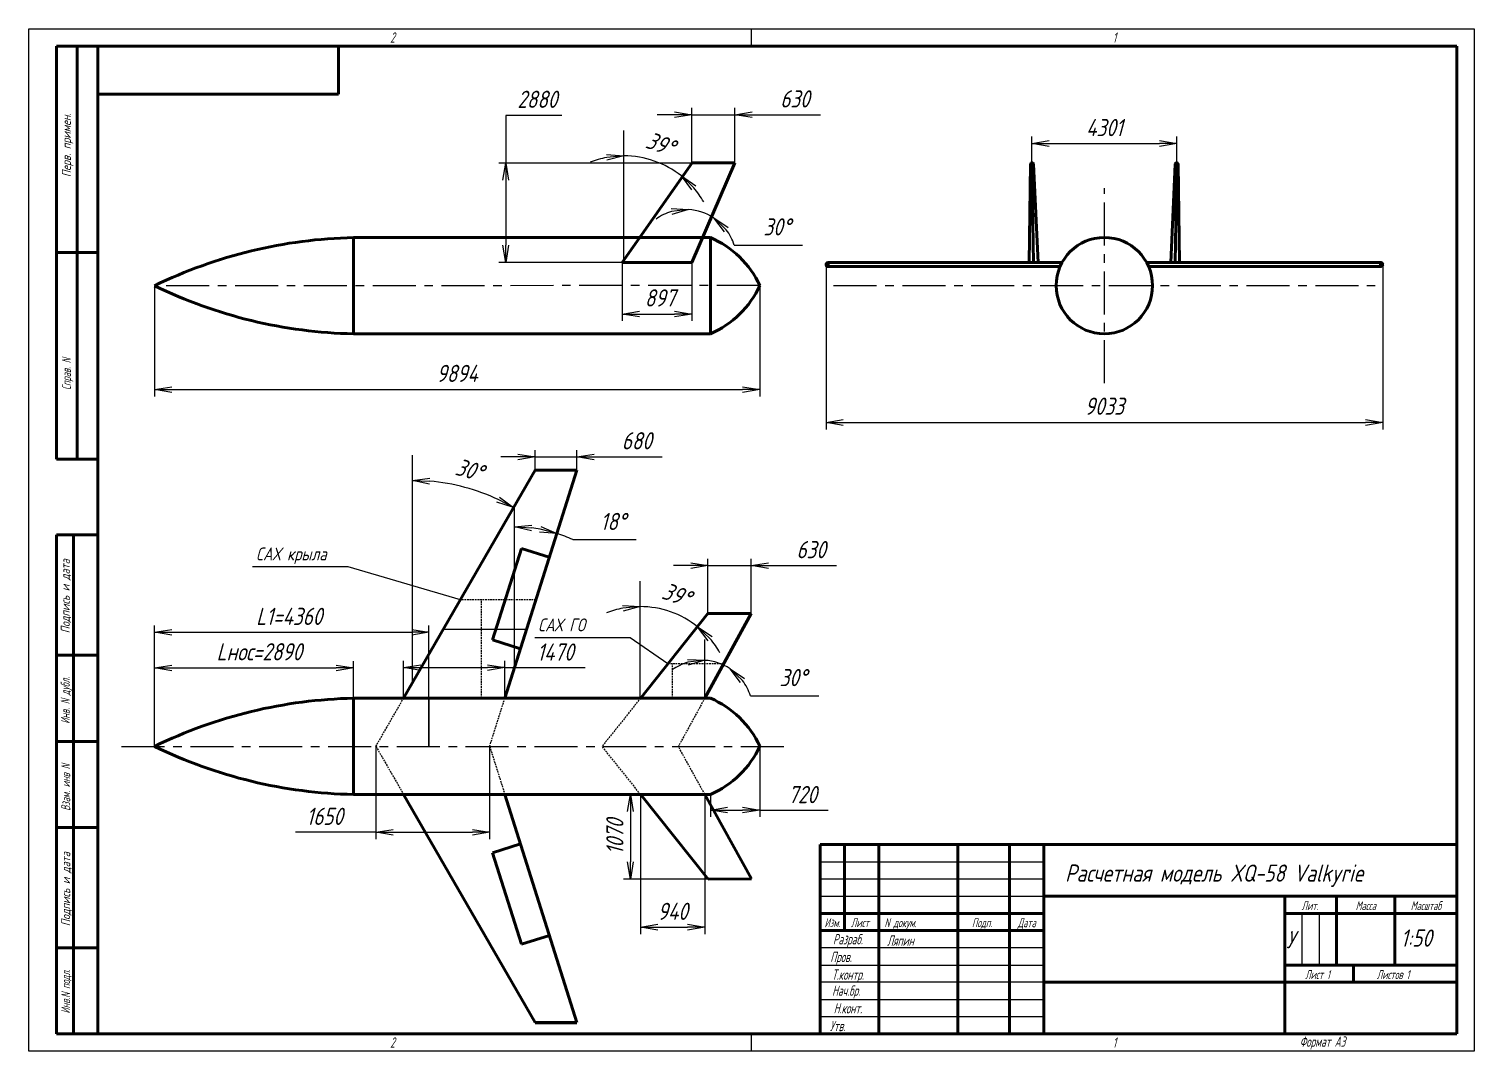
# Model space of a CAD drawing. Header units: millimetres. Extents: x -985956116104 to 1932156, y -552630487266 to 633586.
# Drawn here: x 6692.7 to 7112.7, y 37982.3 to 38279.3 of the extents above; entities that cross this region are included whole.
import ezdxf
from ezdxf.enums import TextEntityAlignment as Align

# ---------------------------------------------------------------- set-up
doc = ezdxf.new("R2010")
doc.units = ezdxf.units.MM
doc.linetypes.add('CENTER', pattern=[2, 1.25, -0.25, 0.25, -0.25])
doc.linetypes.add('DASHED', pattern=[0.75, 0.5, -0.25])
for name, color, linetype, lineweight in [('_axes (Оси)', 6, 'CENTER', 30), ('_basic (Основной)', 4, 'Continuous', 60), ('_contour (Тонкий)', 7, 'Continuous', 30), ('_invisible (Невидимый)', 1, 'DASHED', 30), ('_remote (Тонкий)', 9, 'Continuous', 30), ('_secant (Поверхности)', 2, 'Continuous', 30), ('_text (Надписи)', 2, 'Continuous', 30)]:
    doc.layers.add(name, color=color, linetype=linetype, lineweight=lineweight)
doc.styles.add('ESKD', font='eskd.shx', dxfattribs={"oblique": 15, "height": 5})
doc.dimstyles.new('ESKD', dxfattribs={"dimtxt": 5, "dimasz": 5, "dimexe": 2, "dimexo": 0, "dimgap": 2, "dimtad": 1, "dimtoh": 1, "dimzin": 12, "dimdsep": 46, "dimtxsty": 'ESKD', "dimblk1": 'OPEN', "dimblk2": 'OPEN', "dimsah": 1, "dimcen": 5, "dimclrd": 256, "dimclre": 256, "dimclrt": 2, "dimadec": 0, "dimazin": 0, "dimtfac": 1, "dimtmove": 0, "dimatfit": 3, "dimldrblk": 'OPEN', "dimfxl": 1, "dimtolj": 1, "dimtzin": 12, "dimlwd": -1, "dimlwe": -1, "dimarcsym": 0})

# ---------------------------------------------------------------- blocks, each defined once
blk = doc.blocks.new('_OPEN')
at = {"color": 0, "linetype": 'ByBlock'}
for p, q in [((-1, 0.167), (0, 0)), ((0, 0), (-1, -0.167)), ((0, 0), (-1, 0))]:
    blk.add_line(p, q, dxfattribs=at)
blk = doc.blocks.new('*D405')
at = {"layer": '_contour (Тонкий)', "transparency": 16777216}
blk.add_arc((6804.12, 38089.31), 58.82, 64.896, 85.128, dxfattribs=at)
at = {"layer": 'Defpoints', "color": 0, "transparency": 16777216}
for p in [(6804.12, 38155.51), (6839.79, 38151.16), (6824.22, 38144.59), (6804.12, 38089.31), (6804.12, 38089.31)]:
    blk.add_point(p, dxfattribs=at)
at = {"layer": '_contour (Тонкий)', "transparency": 16777216, "xscale": 5, "yscale": 5, "zscale": 5}
for p, rotation in [((6804.12, 38148.13), 177.5640211881401), ((6833.51, 38140.26), 332.4600362894464)]:
    blk.add_blockref('_OPEN', p, dxfattribs=dict(at, rotation=rotation))
at = {"layer": '_contour (Тонкий)', "color": 2, "transparency": 16777216, "insert": (6820.7, 38151.24), "char_height": 5, "attachment_point": 5, "rotation": 345.012, "style": 'ESKD'}
blk.add_mtext('\\A1;30%%d', dxfattribs=at)
blk = doc.blocks.new('*D406')
at = {"layer": '_contour (Тонкий)', "transparency": 16777216}
for start, end in [(100.6891, 111.3783), (51.4388, 90), (30.0605, 40.7497)]:
    blk.add_arc((6870.27, 38084.64), 26.84, start, end, dxfattribs=at)
at = {"layer": 'Defpoints', "color": 0, "transparency": 16777216}
for p in [(6870.27, 38113.69), (6881.91, 38108.82), (6890, 38109.39), (6870.27, 38084.64), (6870.27, 38084.64)]:
    blk.add_point(p, dxfattribs=at)
at = {"layer": '_contour (Тонкий)', "transparency": 16777216, "xscale": 5, "yscale": 5, "zscale": 5}
for p, rotation in [((6870.27, 38111.48), 5.344566471397284), ((6887, 38105.62), 136.0942244952415)]:
    blk.add_blockref('_OPEN', p, dxfattribs=dict(at, rotation=rotation))
at = {"layer": '_contour (Тонкий)', "color": 2, "transparency": 16777216, "insert": (6880.88, 38114.97), "char_height": 5, "attachment_point": 5, "rotation": 340.7194, "style": 'ESKD'}
blk.add_mtext('\\A1;39%%d', dxfattribs=at)
blk = doc.blocks.new('*D407')
at = {"layer": '_contour (Тонкий)', "transparency": 16777216}
for p, q in [((6833.81, 38130.77), (6833.81, 38136.63)), ((6850.75, 38130.95), (6869.11, 38130.95))]:
    blk.add_line(p, q, dxfattribs=at)
for start, end in [(79.5166, 82.9678), (65.4522, 72.4844)]:
    blk.add_arc((6833.81, 38093.87), 40.76, start, end, dxfattribs=at)
at = {"layer": 'Defpoints', "color": 0, "transparency": 16777216}
for p in [(6851.89, 38151.16), (6837.96, 38134.42), (6833.81, 38130.77), (6833.81, 38093.87), (6833.81, 38093.87)]:
    blk.add_point(p, dxfattribs=at)
at = {"layer": '_contour (Тонкий)', "transparency": 16777216, "xscale": 5, "yscale": 5, "zscale": 5}
for p, rotation in [((6833.81, 38134.63), 176.4839046291525), ((6846.08, 38132.74), 346.0004672511628)]:
    blk.add_blockref('_OPEN', p, dxfattribs=dict(at, rotation=rotation))
at = {"layer": '_contour (Тонкий)', "color": 2, "transparency": 16777216, "insert": (6862.43, 38136.22), "char_height": 5, "attachment_point": 5, "style": 'ESKD'}
blk.add_mtext('\\A1;18%%d', dxfattribs=at)
blk = doc.blocks.new('*D408')
at = {"layer": '_contour (Тонкий)', "transparency": 16777216}
blk.add_line((6902.33, 38085.55), (6922.19, 38085.55), dxfattribs=at)
for start, end in [(106.2907, 125.8144), (56.4111, 86.767), (17.3637, 36.8874)]:
    blk.add_arc((6888.26, 38081.15), 14.74, start, end, dxfattribs=at)
at = {"layer": 'Defpoints', "color": 0, "transparency": 16777216}
for p in [(6901.75, 38101.47), (6889.09, 38095.88), (6891.66, 38095.5), (6888.26, 38081.15), (6888.26, 38081.15)]:
    blk.add_point(p, dxfattribs=at)
at = {"layer": '_contour (Тонкий)', "transparency": 16777216, "xscale": 5, "yscale": 5, "zscale": 5}
for p, rotation in [((6889.09, 38095.88), 6.52887703789437), ((6896.41, 38093.44), 136.6492357375748)]:
    blk.add_blockref('_OPEN', p, dxfattribs=dict(at, rotation=rotation))
at = {"layer": '_contour (Тонкий)', "color": 2, "transparency": 16777216, "insert": (6914.76, 38090.85), "char_height": 5, "attachment_point": 5, "style": 'ESKD'}
blk.add_mtext('\\A1;30%%d', dxfattribs=at)
blk = doc.blocks.new('*D409')
at = {"layer": '_contour (Тонкий)', "transparency": 16777216}
for p, q in [((6834.79, 38154.98), (6829.79, 38154.98)), ((6839.79, 38151.16), (6839.79, 38156.98)), ((6839.79, 38154.98), (6851.89, 38154.98)), ((6851.89, 38151.16), (6851.89, 38156.98)), ((6856.89, 38154.98), (6876.73, 38154.98))]:
    blk.add_line(p, q, dxfattribs=at)
at = {"layer": 'Defpoints', "color": 0, "transparency": 16777216}
for p in [(6851.89, 38154.98), (6839.79, 38151.16), (6851.89, 38151.16)]:
    blk.add_point(p, dxfattribs=at)
at = {"layer": '_contour (Тонкий)', "transparency": 16777216, "xscale": 5, "yscale": 5, "zscale": 5}
blk.add_blockref('_OPEN', (6839.79, 38154.98), dxfattribs=at)
at = {"layer": '_contour (Тонкий)', "transparency": 16777216, "xscale": 5, "yscale": 5, "zscale": 5, "rotation": 180}
blk.add_blockref('_OPEN', (6851.89, 38154.98), dxfattribs=at)
at = {"layer": '_contour (Тонкий)', "color": 2, "transparency": 16777216, "insert": (6869.31, 38159.66), "char_height": 5, "attachment_point": 5, "style": 'ESKD'}
blk.add_mtext('\\A1;680', dxfattribs=at)
blk = doc.blocks.new('*D410')
at = {"layer": '_contour (Тонкий)', "transparency": 16777216}
for p, q in [((6729.15, 38070.87), (6729.15, 38106.01)), ((6734.15, 38104.01), (6803.91, 38104.01)), ((6808.91, 38070.87), (6808.91, 38106.01))]:
    blk.add_line(p, q, dxfattribs=at)
at = {"layer": 'Defpoints', "color": 0, "transparency": 16777216}
for p in [(6808.91, 38104.01), (6729.15, 38070.87), (6808.91, 38070.87)]:
    blk.add_point(p, dxfattribs=at)
at = {"layer": '_contour (Тонкий)', "transparency": 16777216, "xscale": 5, "yscale": 5, "zscale": 5, "rotation": 180}
blk.add_blockref('_OPEN', (6729.15, 38104.01), dxfattribs=at)
at = {"layer": '_contour (Тонкий)', "transparency": 16777216, "xscale": 5, "yscale": 5, "zscale": 5}
blk.add_blockref('_OPEN', (6808.91, 38104.01), dxfattribs=at)
at = {"layer": '_contour (Тонкий)', "color": 2, "transparency": 16777216, "insert": (6768.29, 38108.64), "char_height": 5, "attachment_point": 5, "style": 'ESKD'}
blk.add_mtext('\\A1;L1=4360', dxfattribs=at)
blk = doc.blocks.new('*D411')
at = {"layer": '_contour (Тонкий)', "transparency": 16777216}
for p, q in [((6729.15, 38070.87), (6729.15, 38095.65)), ((6786.99, 38070.87), (6786.99, 38095.65)), ((6734.15, 38093.65), (6781.99, 38093.65))]:
    blk.add_line(p, q, dxfattribs=at)
at = {"layer": 'Defpoints', "color": 0, "transparency": 16777216}
for p in [(6786.99, 38093.65), (6729.15, 38070.87), (6786.99, 38070.87)]:
    blk.add_point(p, dxfattribs=at)
at = {"layer": '_contour (Тонкий)', "transparency": 16777216, "xscale": 5, "yscale": 5, "zscale": 5, "rotation": 180}
blk.add_blockref('_OPEN', (6729.15, 38093.65), dxfattribs=at)
at = {"layer": '_contour (Тонкий)', "transparency": 16777216, "xscale": 5, "yscale": 5, "zscale": 5}
blk.add_blockref('_OPEN', (6786.99, 38093.65), dxfattribs=at)
at = {"layer": '_contour (Тонкий)', "color": 2, "transparency": 16777216, "insert": (6759.61, 38098.36), "char_height": 5, "attachment_point": 5, "style": 'ESKD'}
blk.add_mtext('\\A1;Lнос=2890', dxfattribs=at)
blk = doc.blocks.new('*D412')
at = {"layer": '_contour (Тонкий)', "transparency": 16777216}
for p, q in [((6793.5, 38070.87), (6793.5, 38043.93)), ((6826.55, 38070.9), (6826.55, 38043.93)), ((6793.5, 38045.93), (6770.16, 38045.93)), ((6798.5, 38045.93), (6821.55, 38045.93))]:
    blk.add_line(p, q, dxfattribs=at)
at = {"layer": 'Defpoints', "color": 0, "transparency": 16777216}
for p in [(6793.5, 38070.87), (6826.55, 38070.9), (6826.55, 38045.93)]:
    blk.add_point(p, dxfattribs=at)
at = {"layer": '_contour (Тонкий)', "transparency": 16777216, "xscale": 5, "yscale": 5, "zscale": 5, "rotation": 180}
blk.add_blockref('_OPEN', (6793.5, 38045.93), dxfattribs=at)
at = {"layer": '_contour (Тонкий)', "transparency": 16777216, "xscale": 5, "yscale": 5, "zscale": 5}
blk.add_blockref('_OPEN', (6826.55, 38045.93), dxfattribs=at)
at = {"layer": '_contour (Тонкий)', "color": 2, "transparency": 16777216, "insert": (6778.58, 38050.54), "char_height": 5, "attachment_point": 5, "style": 'ESKD'}
blk.add_mtext('\\A1;1650', dxfattribs=at)
blk = doc.blocks.new('*D413')
at = {"layer": '_contour (Тонкий)', "transparency": 16777216}
for p, q in [((6801.56, 38084.87), (6801.56, 38095.77)), ((6830.97, 38084.87), (6830.97, 38095.77)), ((6806.56, 38093.77), (6825.97, 38093.77)), ((6830.97, 38093.77), (6854.31, 38093.77))]:
    blk.add_line(p, q, dxfattribs=at)
at = {"layer": 'Defpoints', "color": 0, "transparency": 16777216}
for p in [(6830.97, 38093.77), (6801.56, 38084.87), (6830.97, 38084.87)]:
    blk.add_point(p, dxfattribs=at)
at = {"layer": '_contour (Тонкий)', "transparency": 16777216, "xscale": 5, "yscale": 5, "zscale": 5, "rotation": 180}
blk.add_blockref('_OPEN', (6801.56, 38093.77), dxfattribs=at)
at = {"layer": '_contour (Тонкий)', "transparency": 16777216, "xscale": 5, "yscale": 5, "zscale": 5}
blk.add_blockref('_OPEN', (6830.97, 38093.77), dxfattribs=at)
at = {"layer": '_contour (Тонкий)', "color": 2, "transparency": 16777216, "insert": (6845.64, 38098.27), "char_height": 5, "attachment_point": 5, "style": 'ESKD'}
blk.add_mtext('\\A1;1470', dxfattribs=at)
blk = doc.blocks.new('*D414')
at = {"layer": '_contour (Тонкий)', "transparency": 16777216}
for p, q in [((6905.07, 38070.87), (6905.07, 38050.36)), ((6890.7, 38056.91), (6890.7, 38050.36)), ((6895.7, 38052.36), (6900.07, 38052.36)), ((6905.07, 38052.36), (6924.91, 38052.36))]:
    blk.add_line(p, q, dxfattribs=at)
at = {"layer": 'Defpoints', "color": 0, "transparency": 16777216}
for p in [(6905.07, 38070.87), (6890.7, 38056.91), (6905.07, 38052.36)]:
    blk.add_point(p, dxfattribs=at)
at = {"layer": '_contour (Тонкий)', "transparency": 16777216, "xscale": 5, "yscale": 5, "zscale": 5, "rotation": 180}
blk.add_blockref('_OPEN', (6890.7, 38052.36), dxfattribs=at)
at = {"layer": '_contour (Тонкий)', "transparency": 16777216, "xscale": 5, "yscale": 5, "zscale": 5}
blk.add_blockref('_OPEN', (6905.07, 38052.36), dxfattribs=at)
at = {"layer": '_contour (Тонкий)', "color": 2, "transparency": 16777216, "insert": (6917.49, 38056.86), "char_height": 5, "attachment_point": 5, "style": 'ESKD'}
blk.add_mtext('\\A1;720', dxfattribs=at)
blk = doc.blocks.new('*D415')
at = {"layer": '_contour (Тонкий)', "transparency": 16777216}
for p, q in [((6870.4, 38056.91), (6865.45, 38056.91)), ((6867.45, 38051.91), (6867.45, 38037.33)), ((6890.02, 38032.33), (6865.45, 38032.33))]:
    blk.add_line(p, q, dxfattribs=at)
at = {"layer": 'Defpoints', "color": 0, "transparency": 16777216}
for p in [(6870.4, 38056.91), (6867.45, 38032.33), (6890.02, 38032.33)]:
    blk.add_point(p, dxfattribs=at)
at = {"layer": '_contour (Тонкий)', "transparency": 16777216, "xscale": 5, "yscale": 5, "zscale": 5}
for p, rotation in [((6867.45, 38056.91), 90), ((6867.45, 38032.33), 270)]:
    blk.add_blockref('_OPEN', p, dxfattribs=dict(at, rotation=rotation))
at = {"layer": '_contour (Тонкий)', "color": 2, "transparency": 16777216, "insert": (6862.95, 38044.62), "char_height": 5, "attachment_point": 5, "rotation": 90, "style": 'ESKD'}
blk.add_mtext('\\A1;1070', dxfattribs=at)
blk = doc.blocks.new('*D416')
at = {"layer": '_contour (Тонкий)', "transparency": 16777216}
for p, q in [((6870.41, 38056.92), (6870.41, 38016.34)), ((6889.09, 38056.91), (6889.09, 38016.34)), ((6875.41, 38018.34), (6884.09, 38018.34))]:
    blk.add_line(p, q, dxfattribs=at)
at = {"layer": 'Defpoints', "color": 0, "transparency": 16777216}
for p in [(6870.41, 38056.92), (6889.09, 38056.91), (6889.09, 38018.34)]:
    blk.add_point(p, dxfattribs=at)
at = {"layer": '_contour (Тонкий)', "transparency": 16777216, "xscale": 5, "yscale": 5, "zscale": 5, "rotation": 180}
blk.add_blockref('_OPEN', (6870.41, 38018.34), dxfattribs=at)
at = {"layer": '_contour (Тонкий)', "transparency": 16777216, "xscale": 5, "yscale": 5, "zscale": 5}
blk.add_blockref('_OPEN', (6889.09, 38018.34), dxfattribs=at)
at = {"layer": '_contour (Тонкий)', "color": 2, "transparency": 16777216, "insert": (6879.75, 38022.94), "char_height": 5, "attachment_point": 5, "style": 'ESKD'}
blk.add_mtext('\\A1;940', dxfattribs=at)
blk = doc.blocks.new('*D417')
at = {"layer": '_contour (Тонкий)', "transparency": 16777216}
for p, q in [((6885, 38123.4), (6880, 38123.4)), ((6890, 38109.45), (6890, 38125.4)), ((6890, 38123.4), (6902.56, 38123.4)), ((6902.56, 38109.39), (6902.56, 38125.4)), ((6907.56, 38123.4), (6927.4, 38123.4))]:
    blk.add_line(p, q, dxfattribs=at)
at = {"layer": 'Defpoints', "color": 0, "transparency": 16777216}
for p in [(6902.56, 38123.4), (6890, 38109.45), (6902.56, 38109.39)]:
    blk.add_point(p, dxfattribs=at)
at = {"layer": '_contour (Тонкий)', "transparency": 16777216, "xscale": 5, "yscale": 5, "zscale": 5}
blk.add_blockref('_OPEN', (6890, 38123.4), dxfattribs=at)
at = {"layer": '_contour (Тонкий)', "transparency": 16777216, "xscale": 5, "yscale": 5, "zscale": 5, "rotation": 180}
blk.add_blockref('_OPEN', (6902.56, 38123.4), dxfattribs=at)
at = {"layer": '_contour (Тонкий)', "color": 2, "transparency": 16777216, "insert": (6919.98, 38128.03), "char_height": 5, "attachment_point": 5, "style": 'ESKD'}
blk.add_mtext('\\A1;630', dxfattribs=at)
blk = doc.blocks.new('*D418')
at = {"layer": '_contour (Тонкий)', "transparency": 16777216}
for p, q in [((6924.31, 38210.94), (6924.31, 38162.97)), ((7086.09, 38210.88), (7086.09, 38162.97)), ((6929.31, 38164.97), (7081.09, 38164.97))]:
    blk.add_line(p, q, dxfattribs=at)
at = {"layer": 'Defpoints', "color": 0, "transparency": 16777216}
for p in [(6924.31, 38210.94), (7086.09, 38210.88), (7086.09, 38164.97)]:
    blk.add_point(p, dxfattribs=at)
at = {"layer": '_contour (Тонкий)', "transparency": 16777216, "xscale": 5, "yscale": 5, "zscale": 5, "rotation": 180}
blk.add_blockref('_OPEN', (6924.31, 38164.97), dxfattribs=at)
at = {"layer": '_contour (Тонкий)', "transparency": 16777216, "xscale": 5, "yscale": 5, "zscale": 5}
blk.add_blockref('_OPEN', (7086.09, 38164.97), dxfattribs=at)
at = {"layer": '_contour (Тонкий)', "color": 2, "transparency": 16777216, "insert": (7005.2, 38169.71), "char_height": 5, "attachment_point": 5, "style": 'ESKD'}
blk.add_mtext('\\A1;9033', dxfattribs=at)
blk = doc.blocks.new('*D419')
at = {"layer": '_contour (Тонкий)', "transparency": 16777216}
for p, q in [((6729.15, 38204.71), (6729.15, 38172.54)), ((6905.08, 38204.74), (6905.08, 38172.54)), ((6734.15, 38174.54), (6900.08, 38174.54))]:
    blk.add_line(p, q, dxfattribs=at)
at = {"layer": 'Defpoints', "color": 0, "transparency": 16777216}
for p in [(6729.15, 38204.71), (6905.08, 38204.74), (6905.08, 38174.54)]:
    blk.add_point(p, dxfattribs=at)
at = {"layer": '_contour (Тонкий)', "transparency": 16777216, "xscale": 5, "yscale": 5, "zscale": 5, "rotation": 180}
blk.add_blockref('_OPEN', (6729.15, 38174.54), dxfattribs=at)
at = {"layer": '_contour (Тонкий)', "transparency": 16777216, "xscale": 5, "yscale": 5, "zscale": 5}
blk.add_blockref('_OPEN', (6905.08, 38174.54), dxfattribs=at)
at = {"layer": '_contour (Тонкий)', "color": 2, "transparency": 16777216, "insert": (6817.12, 38179.24), "char_height": 5, "attachment_point": 5, "style": 'ESKD'}
blk.add_mtext('\\A1;9894', dxfattribs=at)
blk = doc.blocks.new('*D420')
at = {"layer": '_contour (Тонкий)', "transparency": 16777216}
for p, q in [((6984.16, 38240.42), (6984.16, 38248.03)), ((6989.16, 38246.03), (7021.24, 38246.03)), ((7026.24, 38240.42), (7026.24, 38248.03))]:
    blk.add_line(p, q, dxfattribs=at)
at = {"layer": 'Defpoints', "color": 0, "transparency": 16777216}
for p in [(7026.24, 38246.03), (6984.16, 38240.42), (7026.24, 38240.42)]:
    blk.add_point(p, dxfattribs=at)
at = {"layer": '_contour (Тонкий)', "transparency": 16777216, "xscale": 5, "yscale": 5, "zscale": 5, "rotation": 180}
blk.add_blockref('_OPEN', (6984.16, 38246.03), dxfattribs=at)
at = {"layer": '_contour (Тонкий)', "transparency": 16777216, "xscale": 5, "yscale": 5, "zscale": 5}
blk.add_blockref('_OPEN', (7026.24, 38246.03), dxfattribs=at)
at = {"layer": '_contour (Тонкий)', "color": 2, "transparency": 16777216, "insert": (7005.2, 38250.66), "char_height": 5, "attachment_point": 5, "style": 'ESKD'}
blk.add_mtext('\\A1;4301', dxfattribs=at)
blk = doc.blocks.new('*D421')
at = {"layer": '_contour (Тонкий)', "transparency": 16777216}
for start, end in [(100.6891, 111.3783), (51.4388, 90), (30.0605, 40.7497)]:
    blk.add_arc((6865.55, 38215.61), 26.84, start, end, dxfattribs=at)
at = {"layer": 'Defpoints', "color": 0, "transparency": 16777216}
for p in [(6865.55, 38244.66), (6877.2, 38239.79), (6885.28, 38240.36), (6865.55, 38215.61), (6865.55, 38215.61)]:
    blk.add_point(p, dxfattribs=at)
at = {"layer": '_contour (Тонкий)', "transparency": 16777216, "xscale": 5, "yscale": 5, "zscale": 5}
for p, rotation in [((6865.55, 38242.45), 5.34456647139214), ((6882.28, 38236.6), 136.0942244952466)]:
    blk.add_blockref('_OPEN', p, dxfattribs=dict(at, rotation=rotation))
at = {"layer": '_contour (Тонкий)', "color": 2, "transparency": 16777216, "insert": (6876.17, 38245.94), "char_height": 5, "attachment_point": 5, "rotation": 340.7194, "style": 'ESKD'}
blk.add_mtext('\\A1;39%%d', dxfattribs=at)
blk = doc.blocks.new('*D422')
at = {"layer": '_contour (Тонкий)', "transparency": 16777216}
blk.add_line((6897.61, 38216.53), (6917.48, 38216.53), dxfattribs=at)
for start, end in [(106.2907, 125.8144), (56.4111, 86.767), (17.3637, 36.8874)]:
    blk.add_arc((6883.54, 38212.13), 14.74, start, end, dxfattribs=at)
at = {"layer": 'Defpoints', "color": 0, "transparency": 16777216}
for p in [(6897.03, 38232.44), (6884.37, 38226.85), (6886.95, 38226.47), (6883.54, 38212.13), (6883.54, 38212.13)]:
    blk.add_point(p, dxfattribs=at)
at = {"layer": '_contour (Тонкий)', "transparency": 16777216, "xscale": 5, "yscale": 5, "zscale": 5}
for p, rotation in [((6884.37, 38226.85), 6.52887703789437), ((6891.7, 38224.41), 136.6492357375748)]:
    blk.add_blockref('_OPEN', p, dxfattribs=dict(at, rotation=rotation))
at = {"layer": '_contour (Тонкий)', "color": 2, "transparency": 16777216, "insert": (6910.05, 38221.82), "char_height": 5, "attachment_point": 5, "style": 'ESKD'}
blk.add_mtext('\\A1;30%%d', dxfattribs=at)
blk = doc.blocks.new('*D423')
at = {"layer": '_contour (Тонкий)', "transparency": 16777216}
for p, q in [((6880.28, 38254.38), (6875.28, 38254.38)), ((6885.28, 38240.42), (6885.28, 38256.38)), ((6885.28, 38254.38), (6897.85, 38254.38)), ((6897.85, 38240.36), (6897.85, 38256.38)), ((6902.85, 38254.38), (6922.69, 38254.38))]:
    blk.add_line(p, q, dxfattribs=at)
at = {"layer": 'Defpoints', "color": 0, "transparency": 16777216}
for p in [(6897.85, 38254.38), (6885.28, 38240.42), (6897.85, 38240.36)]:
    blk.add_point(p, dxfattribs=at)
at = {"layer": '_contour (Тонкий)', "transparency": 16777216, "xscale": 5, "yscale": 5, "zscale": 5}
blk.add_blockref('_OPEN', (6885.28, 38254.38), dxfattribs=at)
at = {"layer": '_contour (Тонкий)', "transparency": 16777216, "xscale": 5, "yscale": 5, "zscale": 5, "rotation": 180}
blk.add_blockref('_OPEN', (6897.85, 38254.38), dxfattribs=at)
at = {"layer": '_contour (Тонкий)', "color": 2, "transparency": 16777216, "insert": (6915.27, 38259), "char_height": 5, "attachment_point": 5, "style": 'ESKD'}
blk.add_mtext('\\A1;630', dxfattribs=at)
blk = doc.blocks.new('*D424')
at = {"layer": '_contour (Тонкий)', "transparency": 16777216}
for p, q in [((6865.1, 38211.48), (6865.1, 38194.47)), ((6885.28, 38211.48), (6885.28, 38194.47)), ((6870.1, 38196.47), (6880.28, 38196.47))]:
    blk.add_line(p, q, dxfattribs=at)
at = {"layer": 'Defpoints', "color": 0, "transparency": 16777216}
for p in [(6865.1, 38211.48), (6885.28, 38211.48), (6885.28, 38196.47)]:
    blk.add_point(p, dxfattribs=at)
at = {"layer": '_contour (Тонкий)', "transparency": 16777216, "xscale": 5, "yscale": 5, "zscale": 5, "rotation": 180}
blk.add_blockref('_OPEN', (6865.1, 38196.47), dxfattribs=at)
at = {"layer": '_contour (Тонкий)', "transparency": 16777216, "xscale": 5, "yscale": 5, "zscale": 5}
blk.add_blockref('_OPEN', (6885.28, 38196.47), dxfattribs=at)
at = {"layer": '_contour (Тонкий)', "color": 2, "transparency": 16777216, "insert": (6876.07, 38201.17), "char_height": 5, "attachment_point": 5, "style": 'ESKD'}
blk.add_mtext('\\A1;897', dxfattribs=at)
blk = doc.blocks.new('*D425')
at = {"layer": '_contour (Тонкий)', "transparency": 16777216}
for p, q in [((6847.57, 38254.2), (6831.23, 38254.2)), ((6831.23, 38254.2), (6831.23, 38240.36)), ((6897.85, 38240.36), (6829.23, 38240.36)), ((6831.23, 38235.36), (6831.23, 38216.48)), ((6885.28, 38211.48), (6829.23, 38211.48))]:
    blk.add_line(p, q, dxfattribs=at)
at = {"layer": 'Defpoints', "color": 0, "transparency": 16777216}
for p in [(6897.85, 38240.36), (6831.23, 38211.48), (6885.28, 38211.48)]:
    blk.add_point(p, dxfattribs=at)
at = {"layer": '_contour (Тонкий)', "transparency": 16777216, "xscale": 5, "yscale": 5, "zscale": 5}
for p, rotation in [((6831.23, 38240.36), 90), ((6831.23, 38211.48), 270)]:
    blk.add_blockref('_OPEN', p, dxfattribs=dict(at, rotation=rotation))
at = {"layer": '_contour (Тонкий)', "color": 2, "transparency": 16777216, "insert": (6840.4, 38258.88), "char_height": 5, "attachment_point": 5, "style": 'ESKD'}
blk.add_mtext('\\A1;2880', dxfattribs=at)

msp = doc.modelspace()

# ---------------------------------------------------------------- linework, layer by layer
at = {"layer": '_axes (Оси)', "ltscale": 10, "transparency": 33554687}
for p, q in [((7005.2, 38176.391), (7005.2, 38233.099)), ((6905.085, 38204.745), (6729.146, 38204.709)), ((6926.527, 38204.745), (7083.873, 38204.745)), ((6719.58, 38070.866), (6913.479, 38070.866))]:
    msp.add_line(p, q, dxfattribs=at)
at = {"layer": '_basic (Основной)', "transparency": 33554687}
for p, q in [((6700.656, 38274.333), (6712.656, 38274.333)), ((6700.656, 38154.333), (6700.656, 38274.333)), ((6706.656, 38274.333), (6706.656, 38154.333)), ((6712.656, 37987.333), (6712.656, 38274.333)), ((6712.656, 38274.333), (7107.656, 38274.333)), ((6782.656, 38260.333), (6782.656, 38274.333)), ((7107.656, 38274.333), (7107.656, 37987.333)), ((6712.656, 38260.333), (6782.656, 38260.333)), ((6885.449, 38240.423), (6865.105, 38211.476)), ((6897.849, 38240.423), (6885.282, 38211.476)), ((6897.849, 38240.423), (6885.449, 38240.423)), ((6885.449, 38240.423), (6897.849, 38240.423)), ((6885.449, 38240.423), (6891.649, 38240.423)), ((6983.784, 38240.01), (6983.355, 38211.476)), ((6984.639, 38211.344), (6984.162, 38240.423)), ((6985.924, 38211.476), (6984.626, 38240.032)), ((7024.476, 38211.476), (7025.774, 38240.032)), ((7025.76, 38211.344), (7026.238, 38240.423)), ((7026.616, 38240.01), (7027.045, 38211.476)), ((6786.989, 38218.709), (6861.435, 38218.709)), ((6786.994, 38190.731), (6786.994, 38218.709)), ((6861.435, 38218.709), (6888.256, 38218.709)), ((6888.256, 38218.709), (6890.692, 38218.73)), ((6890.692, 38218.73), (6890.698, 38190.749)), ((6700.656, 38214.333), (6712.656, 38214.333)), ((6865.105, 38211.476), (6885.282, 38211.476)), ((6924.906, 38210.263), (6924.924, 38211.476)), ((6924.906, 38210.263), (6992.333, 38210.263)), ((6924.924, 38211.476), (6992.924, 38211.476)), ((7085.478, 38211.476), (7017.476, 38211.476)), ((7085.496, 38210.263), (7018.067, 38210.263)), ((7085.496, 38210.263), (7085.478, 38211.476)), ((6786.994, 38190.731), (6861.44, 38190.759)), ((6861.44, 38190.759), (6888.262, 38190.769)), ((6888.262, 38190.769), (6890.698, 38190.749)), ((6700.656, 38154.333), (6712.656, 38154.333)), ((6801.558, 38084.866), (6839.795, 38151.159)), ((6851.892, 38151.159), (6830.97, 38084.866)), ((6839.795, 38151.159), (6851.892, 38151.159)), ((6712.656, 38132.333), (6700.656, 38132.333)), ((6700.656, 37987.333), (6700.656, 38132.333)), ((6705.656, 38132.333), (6705.656, 37987.333)), ((6827.379, 38101.815), (6835.77, 38128.403)), ((6835.77, 38128.403), (6843.9, 38125.837)), ((6870.269, 38084.702), (6890, 38109.451)), ((6889.088, 38084.887), (6902.6, 38109.451)), ((6890, 38109.451), (6902.6, 38109.451)), ((6890, 38109.451), (6896.3, 38109.451)), ((6890, 38109.451), (6896.3, 38109.451)), ((6827.379, 38101.815), (6835.509, 38099.249)), ((6700.656, 38097.333), (6712.656, 38097.333)), ((6786.988, 38084.866), (6861.435, 38084.866)), ((6786.994, 38056.887), (6786.994, 38084.866)), ((6861.435, 38084.866), (6870.4, 38084.866)), ((6870.4, 38084.866), (6889.088, 38084.887)), ((6890.692, 38084.887), (6889.088, 38084.887)), ((6712.656, 38072.333), (6700.656, 38072.333)), ((6786.994, 38056.887), (6861.44, 38056.915)), ((6801.563, 38056.893), (6839.825, 37990.614)), ((6851.922, 37990.618), (6830.975, 38056.904)), ((6861.44, 38056.915), (6890.697, 38056.905)), ((6870.278, 38057.065), (6890.025, 38032.328)), ((6889.09, 38056.906), (6902.625, 38032.337)), ((6700.656, 38047.333), (6712.656, 38047.333)), ((6827.391, 38039.953), (6835.52, 38042.522)), ((6827.391, 38039.953), (6835.792, 38013.368)), ((6987.656, 37987.333), (6987.656, 38042.333)), ((6890.025, 38032.328), (6902.625, 38032.337)), ((6835.792, 38013.368), (6843.921, 38015.937)), ((6712.656, 38012.333), (6700.656, 38012.333)), ((6839.795, 37990.579), (6851.892, 37990.579)), ((6839.825, 37990.614), (6851.922, 37990.618)), ((6700.656, 37987.333), (6712.656, 37987.333)), ((7107.656, 37987.333), (6712.656, 37987.333))]:
    msp.add_line(p, q, dxfattribs=at)
at = {"layer": '_basic (Основной)', "linetype": 'Continuous', "transparency": 33554687}
for p, q in [((6922.656, 38042.333), (7107.656, 38042.333)), ((6922.656, 37987.333), (6922.656, 38042.333)), ((6929.656, 38017.333), (6929.656, 38042.333)), ((6939.656, 38042.333), (6939.656, 37987.333)), ((6962.656, 37987.333), (6962.656, 38042.333)), ((6977.656, 38042.333), (6977.656, 37987.333)), ((7107.656, 38027.333), (6987.656, 38027.333)), ((7057.656, 38027.333), (7057.656, 37987.333)), ((7072.656, 38027.333), (7072.656, 38007.333)), ((7089.656, 38007.333), (7089.656, 38027.333)), ((6987.656, 38022.333), (6922.656, 38022.333)), ((7057.656, 38022.333), (7107.656, 38022.333)), ((6922.656, 38017.333), (6987.656, 38017.333)), ((7107.656, 38007.333), (7057.656, 38007.333)), ((7077.656, 38002.333), (7077.656, 38007.333)), ((6987.656, 38002.333), (7107.656, 38002.333))]:
    msp.add_line(p, q, dxfattribs=at)
at = {"layer": '_basic (Основной)', "transparency": 33554687}
msp.add_circle((7005.2, 38204.745), 14, dxfattribs=at)
for centre, radius, start, end in [((6984.206, 38240.004), 0.422, 3.89961, 187.98304), ((7026.194, 38240.004), 0.422, 352.01696, 176.10039), ((6790.038, 38079.62), 139.123, 91.25596, 115.95614), ((6879.607, 38192.924), 28.086, 24.88932, 66.7539), ((6924.915, 38210.869), 0.607, 89.16845, 269.16845), ((6924.915, 38210.869), 0.607, 89.16845, 269.16845), ((7085.487, 38210.869), 0.607, 270.83155, 90.83155), ((6789.991, 38329.822), 139.123, 244.06517, 268.76535), ((6879.603, 38216.551), 28.086, 293.26741, 335.13199), ((6790.038, 37945.776), 139.123, 91.25596, 115.95614), ((6879.607, 38059.081), 28.086, 24.88932, 66.7539), ((6789.991, 38195.978), 139.123, 244.06517, 268.76535), ((6879.603, 38082.707), 28.086, 293.26741, 335.13199)]:
    msp.add_arc(centre, radius, start, end, dxfattribs=at)
at = {"layer": '_contour (Тонкий)', "transparency": 33554687}
for p, q in [((6692.656, 37982.333), (6692.656, 38279.333)), ((6692.656, 38279.333), (7112.656, 38279.333)), ((6902.656, 38274.333), (6902.656, 38279.333)), ((7112.656, 38279.333), (7112.656, 37982.333)), ((6865.554, 38212.114), (6865.554, 38249.831)), ((6804.12, 38089.309), (6804.12, 38155.511)), ((6833.811, 38093.869), (6833.811, 38141.086)), ((6785.435, 38123.035), (6757.682, 38123.035)), ((6818.054, 38113.466), (6785.435, 38123.035)), ((6870.269, 38084.866), (6870.269, 38118.859)), ((6867.42, 38102.41), (6839.667, 38102.41)), ((6878.381, 38094.876), (6867.42, 38102.41)), ((6889.088, 38084.887), (6889.088, 38101.883)), ((6902.656, 37982.333), (6902.656, 37987.333)), ((7112.656, 37982.333), (6692.656, 37982.333))]:
    msp.add_line(p, q, dxfattribs=at)
at = {"layer": '_contour (Тонкий)', "color": 242, "true_color": 0xcd2027, "transparency": 33554687}
for p, q in [((6813.106, 38104.887), (6837.288, 38104.887)), ((6801.558, 38084.866), (6808.911, 38084.866))]:
    msp.add_line(p, q, dxfattribs=at)
at = {"layer": '_invisible (Невидимый)', "transparency": 33554687}
for p, q in [((6839.996, 38113.466), (6818.054, 38113.466)), ((6824.211, 38084.866), (6824.211, 38113.466)), ((6894.582, 38094.876), (6878.381, 38094.876)), ((6879.744, 38084.876), (6879.744, 38094.876)), ((6793.485, 38070.869), (6801.558, 38084.866)), ((6826.552, 38070.869), (6830.97, 38084.866)), ((6870.4, 38084.866), (6859.267, 38070.9)), ((6889.088, 38084.887), (6881.395, 38070.873)), ((6793.485, 38070.887), (6801.563, 38056.893)), ((6826.552, 38070.899), (6830.975, 38056.904)), ((6870.406, 38056.918), (6859.251, 38070.88)), ((6889.09, 38056.906), (6881.395, 38070.873))]:
    msp.add_line(p, q, dxfattribs=at)
at = {"layer": '_remote (Тонкий)', "linetype": 'Continuous', "transparency": 33554687}
for p, q in [((6922.656, 38037.333), (6987.656, 38037.333)), ((6987.656, 38032.333), (6922.656, 38032.333)), ((6922.656, 38027.333), (6987.656, 38027.333)), ((6987.656, 38012.333), (6922.656, 38012.333)), ((6922.656, 38007.333), (6987.656, 38007.333)), ((6987.656, 38002.333), (6922.656, 38002.333)), ((6922.656, 37997.333), (6987.656, 37997.333)), ((6987.656, 37992.333), (6922.656, 37992.333))]:
    msp.add_line(p, q, dxfattribs=at)
at = {"layer": '_remote (Тонкий)', "transparency": 33554687}
for p, q in [((7062.656, 38007.333), (7062.656, 38022.333)), ((7067.656, 38022.333), (7067.656, 38007.333))]:
    msp.add_line(p, q, dxfattribs=at)
at = {"layer": '_secant (Поверхности)', "transparency": 33554687}
msp.add_line((6808.911, 38084.866), (6808.911, 38070.866), dxfattribs=at)

# ---------------------------------------------------------------- texts
at = {"layer": '_basic (Основной)', "color": 30, "transparency": 33554687, "style": 'ESKD', "oblique": 15}
msp.add_text('Расчетная модель XQ-58 Valkyrie', height=5, dxfattribs=at).set_placement((6993.786, 38031.546))
at = {"layer": '_text (Надписи)', "transparency": 33554687, "style": 'ESKD', "oblique": 15, "width": 0.8}
for s, height, p in [('2', 3, (6797.656, 38275.333)), ('1', 3, (7007.656, 38275.333)), ('N докум.', 2.6, (6941.289, 38018.319)), ('Ляпин', 3, (6942.056, 38012.935)), ('2', 3, (6797.656, 37983.333)), ('1', 3, (7007.656, 37983.333)), ('Формат А3', 3, (7061.967, 37983.575))]:
    msp.add_text(s, height=height, dxfattribs=at).set_placement(p)
at = {"layer": '_text (Надписи)', "transparency": 33554687, "style": 'ESKD', "oblique": 15}
for s, p in [('Перв. примен.', (6704.86, 38245.527)), ('Подпись и дата', (6704.529, 38114.481)), ('Подпись и дата', (6704.662, 38029.371))]:
    msp.add_text(s, height=2.6, rotation=90, dxfattribs=at).set_placement(p, align=Align.CENTER)
at = {"layer": '_text (Надписи)', "transparency": 33554687, "style": 'ESKD', "oblique": 15, "width": 0.8}
for s, p in [('Справ. N', (6704.857, 38179.023)), ('Инв. N дубл.', (6704.523, 38084.228)), ('Взам. инв N', (6704.648, 38058.91)), ('Инв.N подл.', (6704.64, 37999.629))]:
    msp.add_text(s, height=2.6, rotation=90, dxfattribs=at).set_placement(p, align=Align.CENTER)
for s, height, p in [('Лит.', 2.6, (7064.945, 38023.289)), ('Масса', 2.6, (7081.168, 38023.289)), ('Масштаб', 2.6, (7098.667, 38023.289)), ('Изм.', 2.6, (6926.156, 38018.333)), ('Лист', 2.6, (6934.156, 38018.333)), ('Подп.', 2.6, (6969.656, 38018.333)), ('Дата', 2.6, (6982.656, 38018.333)), ('Разраб.', 3, (6930.656, 38013.333)), ('Пров.', 3, (6928.656, 38008.19)), ('Т.контр.', 3, (6930.656, 38003.047)), ('Лист 1', 2.6, (7067.142, 38003.26)), ('Листов 1', 2.6, (7089.117, 38003.26)), ('Hач.бр.', 3, (6930.156, 37998.404)), ('H.конт.', 3, (6930.656, 37993.261)), ('Утв.', 3, (6927.656, 37988.118))]:
    msp.add_text(s, height=height, dxfattribs=at).set_placement(p, align=Align.CENTER)
at = {"layer": '_text (Надписи)', "transparency": 33554687, "attachment_point": 1, "style": 'ESKD'}
for s, width, insert, char_height in [('САХ крыла', 2478.63355, (6758.66, 38128.657), 3.75), ('САХ ГО', 2478.63355, (6840.645, 38108.032), 3.75), ('У', 534.79925, (7058.083, 38017.218), 5), ('1:50', 665.61918, (7091.33, 38017.675), 5)]:
    msp.add_mtext_dynamic_manual_height_columns(s, width=width, gutter_width=1250, heights=[0], dxfattribs=dict(at, insert=insert, char_height=char_height))

# ---------------------------------------------------------------- dimensions: what is measured, and where the dimension line sits
at = {"layer": '_contour (Тонкий)', "transparency": 33554687}
dim = msp.add_linear_dim(base=(6831.232, 38211.476), p1=(6897.849, 38240.358), p2=(6885.282, 38211.476), angle=90, text='2880', dimstyle='ESKD', dxfattribs=at)
dim.commit()
dim.dimension.update_dxf_attribs({"geometry": '*D425', "text_midpoint": (6840.402, 38254.203), "dimtype": 160})
for base, p1, p2, text, picture, middle in [((6897.849, 38254.375), (6885.284, 38240.423), (6897.849, 38240.358), '630', '*D423', (6915.268, 38259.005)), ((7026.238, 38246.026), (6984.162, 38240.423), (7026.238, 38240.423), '4301', '*D420', (7005.2, 38250.655)), ((7086.094, 38164.973), (6924.313, 38210.942), (7086.094, 38210.878), '9033', '*D418', (7005.203, 38169.706)), ((6905.085, 38174.536), (6729.146, 38204.709), (6905.085, 38204.74), '9894', '*D419', (6817.116, 38179.243)), ((6851.892, 38154.98), (6839.795, 38151.159), (6851.892, 38151.159), '680', '*D409', (6869.312, 38159.661)), ((6902.564, 38123.404), (6890, 38109.451), (6902.564, 38109.387), '630', '*D417', (6919.984, 38128.033)), ((6889.09, 38018.339), (6870.406, 38056.918), (6889.09, 38056.906), '940', '*D416', (6879.748, 38022.943))]:
    dim = msp.add_linear_dim(base=base, p1=p1, p2=p2, text=text, dimstyle='ESKD', dxfattribs=at)
    dim.commit()
    dim.dimension.update_dxf_attribs({"geometry": picture, "text_midpoint": middle})
for base, line1, line2, picture, middle in [((6877.196, 38239.792), ((6865.554, 38215.608), (6865.554, 38244.658)), ((6865.554, 38215.608), (6885.284, 38240.358)), '*D421', (6876.165, 38245.942)), ((6886.945, 38226.472), ((6883.541, 38212.125), (6884.372, 38226.847)), ((6897.034, 38232.443), (6883.541, 38212.125)), '*D422', (6910.045, 38221.822)), ((6824.222, 38144.586), ((6804.12, 38089.309), (6839.795, 38151.159)), ((6804.12, 38089.309), (6804.12, 38155.511)), '*D405', (6820.702, 38151.243)), ((6837.958, 38134.421), ((6833.811, 38093.869), (6833.811, 38130.774)), ((6851.892, 38151.159), (6833.811, 38093.869)), '*D407', (6862.428, 38136.218)), ((6881.912, 38108.82), ((6870.269, 38084.637), (6870.269, 38113.687)), ((6870.269, 38084.637), (6890, 38109.387)), '*D406', (6880.881, 38114.971)), ((6891.661, 38095.5), ((6888.256, 38081.154), (6889.088, 38095.875)), ((6901.75, 38101.472), (6888.256, 38081.154)), '*D408', (6914.761, 38090.85))]:
    dim = msp.add_angular_dim_2l(base=base, line1=line1, line2=line2, dimstyle='ESKD', dxfattribs=at)
    dim.commit()
    dim.dimension.update_dxf_attribs({"geometry": picture, "text_midpoint": middle})
for base, p1, p2, text, picture, middle in [((6885.282, 38196.467), (6865.105, 38211.476), (6885.282, 38211.476), '897', '*D424', (6876.068, 38196.467)), ((6808.911, 38104.012), (6729.146, 38070.866), (6808.911, 38070.866), 'L1=4360', '*D410', (6768.287, 38104.012)), ((6786.994, 38093.653), (6729.146, 38070.866), (6786.994, 38070.866), 'Lнос=2890', '*D411', (6759.607, 38093.653)), ((6830.97, 38093.773), (6801.558, 38084.866), (6830.97, 38084.866), '1470', '*D413', (6845.64, 38093.773)), ((6826.552, 38045.932), (6793.496, 38070.866), (6826.552, 38070.899), '1650', '*D412', (6778.577, 38045.932)), ((6905.071, 38052.356), (6890.697, 38056.905), (6905.071, 38070.866), '720', '*D414', (6917.491, 38052.356))]:
    dim = msp.add_linear_dim(base=base, p1=p1, p2=p2, text=text, dimstyle='ESKD', dxfattribs=at)
    dim.commit()
    dim.dimension.update_dxf_attribs({"geometry": picture, "text_midpoint": middle, "dimtype": 160})
dim = msp.add_linear_dim(base=(6867.447, 38032.328), p1=(6870.401, 38056.912), p2=(6890.025, 38032.328), angle=90, text='1070', dimstyle='ESKD', dxfattribs=at)
dim.commit()
dim.dimension.update_dxf_attribs({"geometry": '*D415', "text_midpoint": (6862.947, 38044.62)})

doc.saveas('drawing.dxf')
